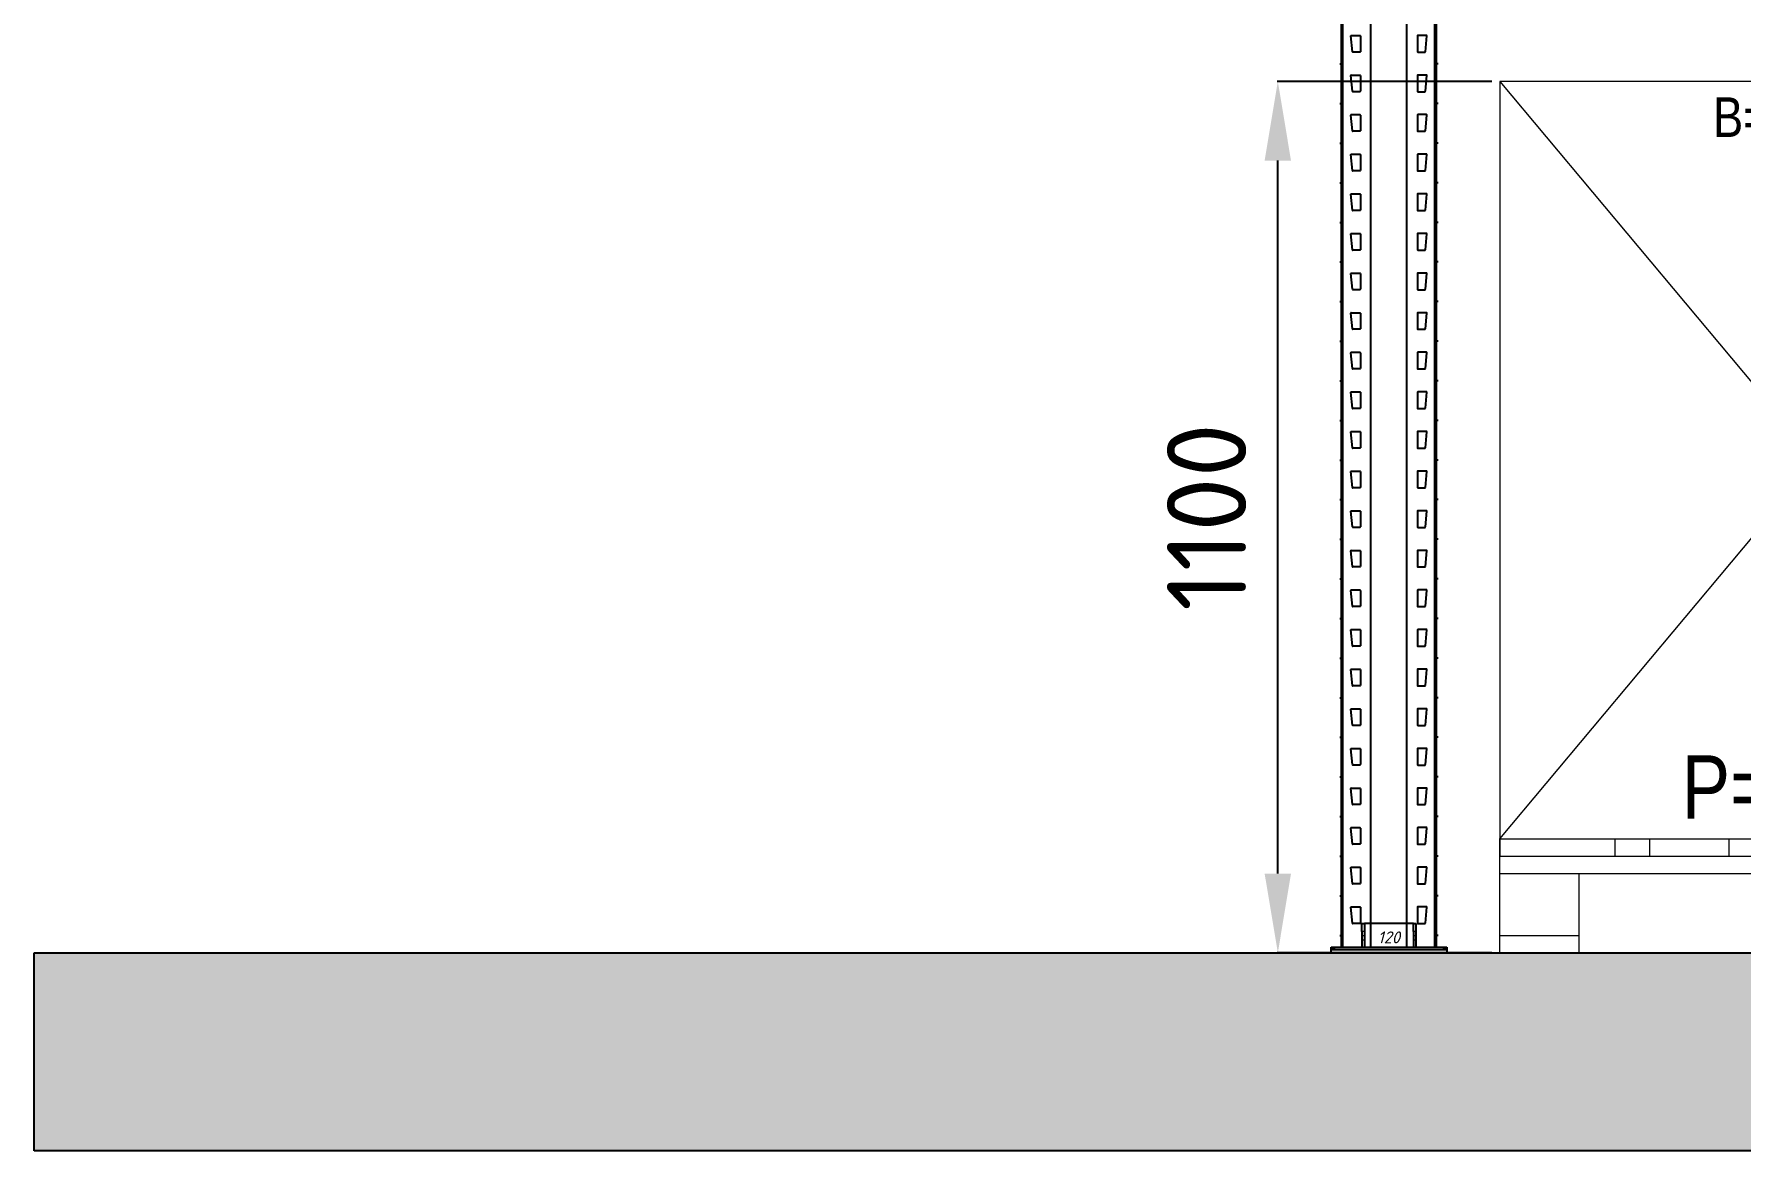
# Model space of a CAD drawing. Header units: millimetres. Extents: x 2140 to 223837, y 2113 to 170313.
# Drawn here: x 188121 to 190275, y 109472 to 110882 of the extents above; entities that cross this region are included whole.
import ezdxf

# ---------------------------------------------------------------- set-up
doc = ezdxf.new("R2010")
doc.units = ezdxf.units.MM
doc.layers.add('0_ANNOT_Dimensions', color=7, linetype='Continuous')
doc.layers.add('2.Стойка', color=7, linetype='Continuous')
for name, color, linetype, lineweight in [('20.Груз', 7, 'Continuous', 0), ('25.Размера', 7, 'Continuous', 0), ('37.Паллеты', 32, 'Continuous', 0), ('7.Поддон', 32, 'Continuous', 0)]:
    doc.layers.add(name, color=color, linetype=linetype, lineweight=lineweight)
doc.styles.add('Arial Narrow', font='ARIALN.TTF')
doc.styles.add('GOST', font='isocpeur.ttf')
doc.styles.get("Standard").update_dxf_attribs({"font": 'isocpeur.ttf'})
doc.styles.add('Курсив', font='isocpeui.ttf')
doc.dimstyles.new('100', dxfattribs={"dimtxt": 100, "dimasz": 100, "dimexe": 1, "dimexo": 10, "dimgap": 40, "dimtad": 1, "dimdec": 0, "dimzin": 0, "dimdsep": 46, "dimtxsty": 'Standard', "dimcen": 0.09, "dimadec": 0, "dimazin": 0, "dimtfac": 1, "dimtdec": 0, "dimtofl": 0, "dimtmove": 0, "dimatfit": 3, "dimfxl": 1, "dimtolj": 1, "dimtzin": 0, "dimarcsym": 0})
doc.dimstyles.new('80', dxfattribs={"dimtxt": 80, "dimasz": 80, "dimexe": 0.18, "dimexo": 0, "dimgap": 20, "dimtad": 1, "dimdec": 0, "dimzin": 0, "dimdsep": 46, "dimtxsty": 'Курсив', "dimcen": 0.09, "dimadec": 0, "dimazin": 0, "dimtfac": 1, "dimtdec": 0, "dimtofl": 0, "dimtmove": 0, "dimatfit": 3, "dimfxl": 0.18, "dimtolj": 1, "dimtzin": 0, "dimarcsym": 0})
doc.dimstyles.new('blok40', dxfattribs={"dimtxt": 40, "dimasz": 80, "dimexe": 0.18, "dimexo": 0, "dimgap": 5, "dimtad": 1, "dimtoh": 1, "dimdec": 0, "dimzin": 0, "dimdsep": 46, "dimtxsty": 'GOST', "dimblk": 'NONE', "dimcen": 0.09, "dimse1": 1, "dimse2": 1, "dimsd1": 1, "dimsd2": 1, "dimadec": 0, "dimazin": 0, "dimtfac": 1, "dimtdec": 0, "dimtofl": 0, "dimtmove": 0, "dimatfit": 2, "dimldrblk": 'NONE', "dimfxl": 0.18, "dimtolj": 1, "dimtzin": 0, "dimarcsym": 0})
doc.dimstyles.new('Рзм блок', dxfattribs={"dimtxt": 40, "dimasz": 80, "dimexe": 0.18, "dimexo": 0, "dimgap": 5, "dimtad": 1, "dimtoh": 1, "dimdec": 0, "dimzin": 0, "dimdsep": 46, "dimtxsty": 'Курсив', "dimblk": 'NONE', "dimcen": 0.09, "dimse1": 1, "dimse2": 1, "dimsd1": 1, "dimsd2": 1, "dimadec": 0, "dimazin": 0, "dimtfac": 1, "dimtdec": 0, "dimtofl": 0, "dimtmove": 0, "dimatfit": 2, "dimldrblk": 'NONE', "dimfxl": 0.18, "dimtolj": 1, "dimtzin": 0, "dimarcsym": 0})

# ---------------------------------------------------------------- blocks, each defined once
blk = doc.blocks.new('*D492')
at = {"layer": 'Defpoints', "color": 0, "linetype": 'ByBlock', "transparency": 16777216}
for p in [(-120, 12200), (0, 12200), (0, 0)]:
    blk.add_point(p, dxfattribs=at)
at = {"color": 0, "linetype": 'ByBlock', "transparency": 16777216, "insert": (-132.5, 12150), "char_height": 15, "attachment_point": 5, "rotation": 90, "style": 'Курсив'}
blk.add_mtext('\\A1;12200', dxfattribs=at)
blk = doc.blocks.new('_None')
blk = doc.blocks.new('*D493')
at = {"layer": 'Defpoints', "color": 0, "linetype": 'ByBlock', "transparency": 16777216}
for p in [(-120, 0), (-120, 0), (0, 0)]:
    blk.add_point(p, dxfattribs=at)
at = {"color": 0, "linetype": 'ByBlock', "transparency": 16777216, "insert": (-60, 12.5), "char_height": 15, "attachment_point": 5, "style": 'Курсив'}
blk.add_mtext('\\A1;120', dxfattribs=at)
blk = doc.blocks.new('поддон')
at = {"layer": '7.Поддон', "color": 0, "linetype": 'ByBlock'}
for p, q in [((0, 0), (0, 144)), ((0, 144), (0, 122)), ((0, 144), (145, 144)), ((145, 144), (145, 122)), ((189, 144), (289, 144)), ((189, 144), (189, 122)), ((289, 144), (289, 122)), ((327.5, 122), (327.5, 144)), ((327.5, 144), (472.5, 144)), ((472.5, 144), (472.5, 122)), ((611, 144), (511, 144)), ((511, 144), (511, 122)), ((611, 144), (611, 122)), ((800, 144), (655, 144)), ((655, 144), (655, 122)), ((800, 144), (800, 0)), ((0, 122), (800, 122)), ((0, 100), (800, 100)), ((100, 0), (100, 100)), ((327.5, 0), (327.5, 100)), ((472.5, 0), (472.5, 100)), ((700, 0), (700, 100)), ((0, 22), (100, 22)), ((327.5, 22), (472.5, 22)), ((700, 22), (800, 22)), ((0, 0), (100, 0)), ((400, 0), (327.5, 0)), ((400, 0), (472.5, 0)), ((800, 0), (700, 0))]:
    blk.add_line(p, q, dxfattribs=at)
blk = doc.blocks.new('*D1165')
at = {"layer": 'Defpoints', "color": 0, "linetype": 'ByBlock', "transparency": 16777216}
for p in [(475, 500, 0), (475, 0, 0), (475, 0)]:
    blk.add_point(p, dxfattribs=at)
at = {"layer": '25.Размера', "color": 0, "linetype": 'ByBlock', "transparency": 16777216, "insert": (475, 208.6), "char_height": 80, "attachment_point": 5, "style": 'Arial Narrow'}
blk.add_mtext('\\A1;Р=500кг', dxfattribs=at)
blk = doc.blocks.new('*D1152')
at = {"layer": 'Defpoints', "color": 0, "linetype": 'ByBlock', "transparency": 16777216}
for p in [(75, 1100), (875, 1100), (875, 1100)]:
    blk.add_point(p, dxfattribs=at)
at = {"layer": '25.Размера', "color": 0, "linetype": 'ByBlock', "transparency": 16777216, "insert": (475, 1054.5), "char_height": 50, "attachment_point": 5, "style": 'Arial Narrow'}
blk.add_mtext('\\A1;В=800 мм', dxfattribs=at)
blk = doc.blocks.new('*U1210')
at = {"linetype": 'ByBlock', "ltscale": 300}
h = blk.add_hatch(dxfattribs=at)
h.set_pattern_fill('AR-SAND', color=256, scale=50, style=0)
h.set_pattern_definition([(37.5, (-941512.64, 840980.66), (-3.149668, 96.3411885), [0, -76, 0, -85, 0, -81.25]), (7.5, (-941512.64, 840980.66), (88.488835, 141.107303), [0, -41, 0, -68.5, 0, -26.25]), (327.5, (-941574.14, 840980.66), (155.707093, 0.2829527), [0, -25, 0, -90, 0, -117.5]), (317.5, (-941574.14, 840980.66), (150.30633, 43.883778), [0, -12.5, 0, -59, 0, -67.5])])
h.paths.add_polyline_path([(0, 0), (35715.7, 0), (35715.7, -250), (0, -250)])
blk.add_lwpolyline([(0, 0), (35715.7, 0), (35715.7, -250), (0, -250)], close=True, dxfattribs=at)
blk = doc.blocks.new('*D1154')
at = {"layer": '0_ANNOT_Dimensions', "color": 0, "lineweight": -2, "transparency": 16777216}
for p, q in [((189961, 110822.5), (189689.8, 110822.5)), ((189690.8, 109822.5), (189690.8, 110722.5)), ((189961, 109722.5), (189689.8, 109722.5))]:
    blk.add_line(p, q, dxfattribs=at)
at = {"layer": '0_ANNOT_Dimensions', "color": 0, "transparency": 16777216}
for points in [[(189674.1, 110722.5), (189707.4, 110722.5), (189690.8, 110822.5)], [(189674.1, 109822.5), (189707.4, 109822.5), (189690.8, 109722.5)]]:
    blk.add_solid(points, dxfattribs=at)
at = {"layer": 'Defpoints', "color": 0, "transparency": 16777216}
for p in [(189690.8, 110822.5), (189971, 110822.5), (189971, 109722.5)]:
    blk.add_point(p, dxfattribs=at)
at = {"layer": '0_ANNOT_Dimensions', "color": 0, "transparency": 16777216, "insert": (189600.8, 110272.5), "char_height": 100, "attachment_point": 5, "rotation": 90}
blk.add_mtext('\\A1;1100', dxfattribs=at)
blk = doc.blocks.new('*U491')
at = {"color": 0, "linetype": 'Continuous', "lineweight": 25}
for p, q in [((-94, 30), (-91, 30)), ((-94, 20), (-94, 30)), ((-91, 30), (-91, 20)), ((-88, 30), (-91, 30)), ((-32, 30), (-88, 30)), ((-29, 30), (-32, 30)), ((-29, 30), (-26, 30)), ((-29, 20), (-29, 30)), ((-26, 30), (-26, 20)), ((-133, -3), (-133, 0)), ((-133, 0), (-128, 0)), ((-128, 0), (8, 0)), ((-94, 20), (-94, 0)), ((-91, 20), (-91, 0)), ((-29, 20), (-29, 0)), ((-26, 20), (-26, 0)), ((8, 0), (13, 0)), ((13, 0), (13, -3)), ((-128, -3), (-133, -3)), ((-128, -3), (8, -3)), ((13, -3), (8, -3))]:
    blk.add_line(p, q, dxfattribs=at)
at = {"color": 0, "linetype": 'ByBlock'}
blk.add_lwpolyline([(-133, -3), (13, -3), (13, -7), (-133, -7)], close=True, dxfattribs=at)
at = {"layer": '2.Стойка', "color": 0, "linetype": 'ByBlock'}
for p, q in [((-120, 0), (-120, 12200)), ((-118, 0), (-118, 12200)), ((-82.7, 0), (-82.7, 12200)), ((-37.3, 0), (-37.3, 12200)), ((-2, 0), (-2, 12200)), ((0, 0), (0, 12200)), ((-106.1, 1130.5), (-108, 1150.5)), ((-107.5, 1151), (-96.5, 1151)), ((-96, 1150.5), (-96, 1130.5)), ((-24, 1150.5), (-24, 1130.5)), ((-12.5, 1151), (-23.5, 1151)), ((-13.9, 1130.5), (-12, 1150.5)), ((-120, 1120.5), (-118, 1120.5)), ((-96.5, 1130), (-105.6, 1130)), ((-23.5, 1130), (-14.4, 1130)), ((0, 1120.5), (-2, 1120.5)), ((-122, 1115), (-118, 1115)), ((-120, 1109.5), (-118, 1109.5)), ((-106.1, 1080.5), (-108, 1100.5)), ((-107.5, 1101), (-96.5, 1101)), ((-96, 1100.5), (-96, 1080.5)), ((-24, 1100.5), (-24, 1080.5)), ((-12.5, 1101), (-23.5, 1101)), ((-13.9, 1080.5), (-12, 1100.5)), ((2, 1115), (-2, 1115)), ((0, 1109.5), (-2, 1109.5)), ((-96.5, 1080), (-105.6, 1080)), ((-23.5, 1080), (-14.4, 1080)), ((-122, 1065), (-118, 1065)), ((-120, 1070.5), (-118, 1070.5)), ((-120, 1059.5), (-118, 1059.5)), ((0, 1070.5), (-2, 1070.5)), ((2, 1065), (-2, 1065)), ((0, 1059.5), (-2, 1059.5)), ((-106.1, 1030.5), (-108, 1050.5)), ((-107.5, 1051), (-96.5, 1051)), ((-96, 1050.5), (-96, 1030.5)), ((-24, 1050.5), (-24, 1030.5)), ((-12.5, 1051), (-23.5, 1051)), ((-13.9, 1030.5), (-12, 1050.5)), ((-122, 1015), (-118, 1015)), ((-120, 1020.5), (-118, 1020.5)), ((-96.5, 1030), (-105.6, 1030)), ((-23.5, 1030), (-14.4, 1030)), ((0, 1020.5), (-2, 1020.5)), ((2, 1015), (-2, 1015)), ((-120, 1009.5), (-118, 1009.5)), ((-106.1, 980.5), (-108, 1000.5)), ((-107.5, 1001), (-96.5, 1001)), ((-96, 1000.5), (-96, 980.5)), ((-24, 1000.5), (-24, 980.5)), ((-12.5, 1001), (-23.5, 1001)), ((-13.9, 980.5), (-12, 1000.5)), ((0, 1009.5), (-2, 1009.5)), ((-120, 970.5), (-118, 970.5)), ((-96.5, 980), (-105.6, 980)), ((-23.5, 980), (-14.4, 980)), ((0, 970.5), (-2, 970.5)), ((-122, 965), (-118, 965)), ((-120, 959.5), (-118, 959.5)), ((-106.1, 930.5), (-108, 950.5)), ((-107.5, 951), (-96.5, 951)), ((-96, 950.5), (-96, 930.5)), ((-24, 950.5), (-24, 930.5)), ((-12.5, 951), (-23.5, 951)), ((-13.9, 930.5), (-12, 950.5)), ((2, 965), (-2, 965)), ((0, 959.5), (-2, 959.5)), ((-96.5, 930), (-105.6, 930)), ((-23.5, 930), (-14.4, 930)), ((-122, 915), (-118, 915)), ((-120, 920.5), (-118, 920.5)), ((-120, 909.5), (-118, 909.5)), ((0, 920.5), (-2, 920.5)), ((2, 915), (-2, 915)), ((0, 909.5), (-2, 909.5)), ((-106.1, 880.5), (-108, 900.5)), ((-107.5, 901), (-96.5, 901)), ((-96, 900.5), (-96, 880.5)), ((-24, 900.5), (-24, 880.5)), ((-12.5, 901), (-23.5, 901)), ((-13.9, 880.5), (-12, 900.5)), ((-122, 865), (-118, 865)), ((-120, 870.5), (-118, 870.5)), ((-96.5, 880), (-105.6, 880)), ((-23.5, 880), (-14.4, 880)), ((0, 870.5), (-2, 870.5)), ((2, 865), (-2, 865)), ((-120, 859.5), (-118, 859.5)), ((-106.1, 830.5), (-108, 850.5)), ((-107.5, 851), (-96.5, 851)), ((-96, 850.5), (-96, 830.5)), ((-24, 850.5), (-24, 830.5)), ((-12.5, 851), (-23.5, 851)), ((-13.9, 830.5), (-12, 850.5)), ((0, 859.5), (-2, 859.5)), ((-120, 820.5), (-118, 820.5)), ((-96.5, 830), (-105.6, 830)), ((-23.5, 830), (-14.4, 830)), ((0, 820.5), (-2, 820.5)), ((-122, 815), (-118, 815)), ((-120, 809.5), (-118, 809.5)), ((-106.1, 780.5), (-108, 800.5)), ((-107.5, 801), (-96.5, 801)), ((-96, 800.5), (-96, 780.5)), ((-24, 800.5), (-24, 780.5)), ((-12.5, 801), (-23.5, 801)), ((-13.9, 780.5), (-12, 800.5)), ((2, 815), (-2, 815)), ((0, 809.5), (-2, 809.5)), ((-96.5, 780), (-105.6, 780)), ((-23.5, 780), (-14.4, 780)), ((-122, 765), (-118, 765)), ((-120, 770.5), (-118, 770.5)), ((-120, 759.5), (-118, 759.5)), ((0, 770.5), (-2, 770.5)), ((2, 765), (-2, 765)), ((0, 759.5), (-2, 759.5)), ((-106.1, 730.5), (-108, 750.5)), ((-107.5, 751), (-96.5, 751)), ((-96, 750.5), (-96, 730.5)), ((-24, 750.5), (-24, 730.5)), ((-12.5, 751), (-23.5, 751)), ((-13.9, 730.5), (-12, 750.5)), ((-122, 715), (-118, 715)), ((-120, 720.5), (-118, 720.5)), ((-96.5, 730), (-105.6, 730)), ((-23.5, 730), (-14.4, 730)), ((0, 720.5), (-2, 720.5)), ((2, 715), (-2, 715)), ((-120, 709.5), (-118, 709.5)), ((-106.1, 680.5), (-108, 700.5)), ((-107.5, 701), (-96.5, 701)), ((-96, 700.5), (-96, 680.5)), ((-24, 700.5), (-24, 680.5)), ((-12.5, 701), (-23.5, 701)), ((-13.9, 680.5), (-12, 700.5)), ((0, 709.5), (-2, 709.5)), ((-120, 670.5), (-118, 670.5)), ((-96.5, 680), (-105.6, 680)), ((-23.5, 680), (-14.4, 680)), ((0, 670.5), (-2, 670.5)), ((-122, 665), (-118, 665)), ((-120, 659.5), (-118, 659.5)), ((-106.1, 630.5), (-108, 650.5)), ((-107.5, 651), (-96.5, 651)), ((-96, 650.5), (-96, 630.5)), ((-24, 650.5), (-24, 630.5)), ((-12.5, 651), (-23.5, 651)), ((-13.9, 630.5), (-12, 650.5)), ((2, 665), (-2, 665)), ((0, 659.5), (-2, 659.5)), ((-96.5, 630), (-105.6, 630)), ((-23.5, 630), (-14.4, 630)), ((-122, 615), (-118, 615)), ((-120, 620.5), (-118, 620.5)), ((-120, 609.5), (-118, 609.5)), ((0, 620.5), (-2, 620.5)), ((2, 615), (-2, 615)), ((0, 609.5), (-2, 609.5)), ((-106.1, 580.5), (-108, 600.5)), ((-107.5, 601), (-96.5, 601)), ((-96, 600.5), (-96, 580.5)), ((-24, 600.5), (-24, 580.5)), ((-12.5, 601), (-23.5, 601)), ((-13.9, 580.5), (-12, 600.5)), ((-122, 565), (-118, 565)), ((-120, 570.5), (-118, 570.5)), ((-96.5, 580), (-105.6, 580)), ((-23.5, 580), (-14.4, 580)), ((0, 570.5), (-2, 570.5)), ((2, 565), (-2, 565)), ((-120, 559.5), (-118, 559.5)), ((-106.1, 530.5), (-108, 550.5)), ((-107.5, 551), (-96.5, 551)), ((-96, 550.5), (-96, 530.5)), ((-24, 550.5), (-24, 530.5)), ((-12.5, 551), (-23.5, 551)), ((-13.9, 530.5), (-12, 550.5)), ((0, 559.5), (-2, 559.5)), ((-120, 520.5), (-118, 520.5)), ((-96.5, 530), (-105.6, 530)), ((-23.5, 530), (-14.4, 530)), ((0, 520.5), (-2, 520.5)), ((-122, 515), (-118, 515)), ((-120, 509.5), (-118, 509.5)), ((-106.1, 480.5), (-108, 500.5)), ((-107.5, 501), (-96.5, 501)), ((-96, 500.5), (-96, 480.5)), ((-24, 500.5), (-24, 480.5)), ((-12.5, 501), (-23.5, 501)), ((-13.9, 480.5), (-12, 500.5)), ((2, 515), (-2, 515)), ((0, 509.5), (-2, 509.5)), ((-96.5, 480), (-105.6, 480)), ((-23.5, 480), (-14.4, 480)), ((-122, 465), (-118, 465)), ((-120, 470.5), (-118, 470.5)), ((-120, 459.5), (-118, 459.5)), ((0, 470.5), (-2, 470.5)), ((2, 465), (-2, 465)), ((0, 459.5), (-2, 459.5)), ((-106.1, 430.5), (-108, 450.5)), ((-107.5, 451), (-96.5, 451)), ((-96, 450.5), (-96, 430.5)), ((-24, 450.5), (-24, 430.5)), ((-12.5, 451), (-23.5, 451)), ((-13.9, 430.5), (-12, 450.5)), ((-122, 415), (-118, 415)), ((-120, 420.5), (-118, 420.5)), ((-120, 409.5), (-118, 409.5)), ((-96.5, 430), (-105.6, 430)), ((-23.5, 430), (-14.4, 430)), ((0, 420.5), (-2, 420.5)), ((2, 415), (-2, 415)), ((0, 409.5), (-2, 409.5)), ((-106.1, 380.5), (-108, 400.5)), ((-107.5, 401), (-96.5, 401)), ((-96, 400.5), (-96, 380.5)), ((-24, 400.5), (-24, 380.5)), ((-12.5, 401), (-23.5, 401)), ((-13.9, 380.5), (-12, 400.5)), ((-120, 370.5), (-118, 370.5)), ((-96.5, 380), (-105.6, 380)), ((-23.5, 380), (-14.4, 380)), ((0, 370.5), (-2, 370.5)), ((-122, 365), (-118, 365)), ((-120, 359.5), (-118, 359.5)), ((-106.1, 330.5), (-108, 350.5)), ((-107.5, 351), (-96.5, 351)), ((-96, 350.5), (-96, 330.5)), ((-24, 350.5), (-24, 330.5)), ((-12.5, 351), (-23.5, 351)), ((-13.9, 330.5), (-12, 350.5)), ((2, 365), (-2, 365)), ((0, 359.5), (-2, 359.5)), ((-96.5, 330), (-105.6, 330)), ((-23.5, 330), (-14.4, 330)), ((-122, 315), (-118, 315)), ((-120, 320.5), (-118, 320.5)), ((-120, 309.5), (-118, 309.5)), ((0, 320.5), (-2, 320.5)), ((2, 315), (-2, 315)), ((0, 309.5), (-2, 309.5)), ((-106.1, 280.5), (-108, 300.5)), ((-107.5, 301), (-96.5, 301)), ((-96, 300.5), (-96, 280.5)), ((-24, 300.5), (-24, 280.5)), ((-12.5, 301), (-23.5, 301)), ((-13.9, 280.5), (-12, 300.5)), ((-122, 265), (-118, 265)), ((-120, 270.5), (-118, 270.5)), ((-120, 259.5), (-118, 259.5)), ((-96.5, 280), (-105.6, 280)), ((-23.5, 280), (-14.4, 280)), ((0, 270.5), (-2, 270.5)), ((2, 265), (-2, 265)), ((0, 259.5), (-2, 259.5)), ((-106.1, 230.5), (-108, 250.5)), ((-107.5, 251), (-96.5, 251)), ((-96, 250.5), (-96, 230.5)), ((-24, 250.5), (-24, 230.5)), ((-12.5, 251), (-23.5, 251)), ((-13.9, 230.5), (-12, 250.5)), ((-120, 220.5), (-118, 220.5)), ((-96.5, 230), (-105.6, 230)), ((-23.5, 230), (-14.4, 230)), ((0, 220.5), (-2, 220.5)), ((-122, 215), (-118, 215)), ((-120, 209.5), (-118, 209.5)), ((-106.1, 180.5), (-108, 200.5)), ((-107.5, 201), (-96.5, 201)), ((-96, 200.5), (-96, 180.5)), ((-24, 200.5), (-24, 180.5)), ((-12.5, 201), (-23.5, 201)), ((-13.9, 180.5), (-12, 200.5)), ((2, 215), (-2, 215)), ((0, 209.5), (-2, 209.5)), ((-96.5, 180), (-105.6, 180)), ((-23.5, 180), (-14.4, 180)), ((-122, 165), (-118, 165)), ((-120, 170.5), (-118, 170.5)), ((-120, 159.5), (-118, 159.5)), ((-107.5, 151), (-96.5, 151)), ((-12.5, 151), (-23.5, 151)), ((0, 170.5), (-2, 170.5)), ((2, 165), (-2, 165)), ((0, 159.5), (-2, 159.5)), ((-106.1, 130.5), (-108, 150.5)), ((-96.5, 130), (-105.6, 130)), ((-96, 150.5), (-96, 130.5)), ((-24, 150.5), (-24, 130.5)), ((-23.5, 130), (-14.4, 130)), ((-13.9, 130.5), (-12, 150.5)), ((-122, 115), (-118, 115)), ((-120, 120.5), (-118, 120.5)), ((-120, 109.5), (-118, 109.5)), ((0, 120.5), (-2, 120.5)), ((2, 115), (-2, 115)), ((0, 109.5), (-2, 109.5)), ((-106.1, 80.5), (-108, 100.5)), ((-107.5, 101), (-96.5, 101)), ((-96, 100.5), (-96, 80.5)), ((-24, 100.5), (-24, 80.5)), ((-12.5, 101), (-23.5, 101)), ((-13.9, 80.5), (-12, 100.5)), ((-122, 65), (-118, 65)), ((-120, 70.5), (-118, 70.5)), ((-96.5, 80), (-105.6, 80)), ((-23.5, 80), (-14.4, 80)), ((0, 70.5), (-2, 70.5)), ((2, 65), (-2, 65)), ((-120, 59.5), (-118, 59.5)), ((-106.1, 30.5), (-108, 50.5)), ((-107.5, 51), (-96.5, 51)), ((-96, 50.5), (-96, 30.5)), ((-24, 50.5), (-24, 30.5)), ((-12.5, 51), (-23.5, 51)), ((-13.9, 30.5), (-12, 50.5)), ((0, 59.5), (-2, 59.5)), ((-96.5, 30), (-105.6, 30)), ((-23.5, 30), (-14.4, 30)), ((-122, 15), (-118, 15)), ((-120, 20.5), (-118, 20.5)), ((-120, 9.5), (-118, 9.5)), ((0, 20.5), (-2, 20.5)), ((2, 15), (-2, 15)), ((0, 9.5), (-2, 9.5))]:
    blk.add_line(p, q, dxfattribs=at)
for centre, start, end in [((-107.5, 1150.5), 90, 185.4403), ((-96.5, 1150.5), 0, 90), ((-23.5, 1150.5), 90, 180), ((-12.5, 1150.5), 354.5597, 90), ((-105.6, 1130.5), 185.4403, 270), ((-96.5, 1130.5), 270, 0), ((-23.5, 1130.5), 180, 270), ((-14.4, 1130.5), 270, 354.5597), ((-107.5, 1100.5), 90, 185.4403), ((-96.5, 1100.5), 0, 90), ((-23.5, 1100.5), 90, 180), ((-12.5, 1100.5), 354.5597, 90), ((-105.6, 1080.5), 185.4403, 270), ((-96.5, 1080.5), 270, 0), ((-23.5, 1080.5), 180, 270), ((-14.4, 1080.5), 270, 354.5597), ((-107.5, 1050.5), 90, 185.4403), ((-96.5, 1050.5), 0, 90), ((-23.5, 1050.5), 90, 180), ((-12.5, 1050.5), 354.5597, 90), ((-105.6, 1030.5), 185.4403, 270), ((-96.5, 1030.5), 270, 0), ((-23.5, 1030.5), 180, 270), ((-14.4, 1030.5), 270, 354.5597), ((-107.5, 1000.5), 90, 185.4403), ((-96.5, 1000.5), 0, 90), ((-23.5, 1000.5), 90, 180), ((-12.5, 1000.5), 354.5597, 90), ((-105.6, 980.5), 185.4403, 270), ((-96.5, 980.5), 270, 0), ((-23.5, 980.5), 180, 270), ((-14.4, 980.5), 270, 354.5597), ((-107.5, 950.5), 90, 185.4403), ((-96.5, 950.5), 0, 90), ((-23.5, 950.5), 90, 180), ((-12.5, 950.5), 354.5597, 90), ((-105.6, 930.5), 185.4403, 270), ((-96.5, 930.5), 270, 0), ((-23.5, 930.5), 180, 270), ((-14.4, 930.5), 270, 354.5597), ((-107.5, 900.5), 90, 185.4403), ((-96.5, 900.5), 0, 90), ((-23.5, 900.5), 90, 180), ((-12.5, 900.5), 354.5597, 90), ((-105.6, 880.5), 185.4403, 270), ((-96.5, 880.5), 270, 0), ((-23.5, 880.5), 180, 270), ((-14.4, 880.5), 270, 354.5597), ((-107.5, 850.5), 90, 185.4403), ((-96.5, 850.5), 0, 90), ((-23.5, 850.5), 90, 180), ((-12.5, 850.5), 354.5597, 90), ((-105.6, 830.5), 185.4403, 270), ((-96.5, 830.5), 270, 0), ((-23.5, 830.5), 180, 270), ((-14.4, 830.5), 270, 354.5597), ((-107.5, 800.5), 90, 185.4403), ((-96.5, 800.5), 0, 90), ((-23.5, 800.5), 90, 180), ((-12.5, 800.5), 354.5597, 90), ((-105.6, 780.5), 185.4403, 270), ((-96.5, 780.5), 270, 0), ((-23.5, 780.5), 180, 270), ((-14.4, 780.5), 270, 354.5597), ((-107.5, 750.5), 90, 185.4403), ((-96.5, 750.5), 0, 90), ((-23.5, 750.5), 90, 180), ((-12.5, 750.5), 354.5597, 90), ((-105.6, 730.5), 185.4403, 270), ((-96.5, 730.5), 270, 0), ((-23.5, 730.5), 180, 270), ((-14.4, 730.5), 270, 354.5597), ((-107.5, 700.5), 90, 185.4403), ((-96.5, 700.5), 0, 90), ((-23.5, 700.5), 90, 180), ((-12.5, 700.5), 354.5597, 90), ((-105.6, 680.5), 185.4403, 270), ((-96.5, 680.5), 270, 0), ((-23.5, 680.5), 180, 270), ((-14.4, 680.5), 270, 354.5597), ((-107.5, 650.5), 90, 185.4403), ((-96.5, 650.5), 0, 90), ((-23.5, 650.5), 90, 180), ((-12.5, 650.5), 354.5597, 90), ((-105.6, 630.5), 185.4403, 270), ((-96.5, 630.5), 270, 0), ((-23.5, 630.5), 180, 270), ((-14.4, 630.5), 270, 354.5597), ((-107.5, 600.5), 90, 185.4403), ((-96.5, 600.5), 0, 90), ((-23.5, 600.5), 90, 180), ((-12.5, 600.5), 354.5597, 90), ((-105.6, 580.5), 185.4403, 270), ((-96.5, 580.5), 270, 0), ((-23.5, 580.5), 180, 270), ((-14.4, 580.5), 270, 354.5597), ((-107.5, 550.5), 90, 185.4403), ((-96.5, 550.5), 0, 90), ((-23.5, 550.5), 90, 180), ((-12.5, 550.5), 354.5597, 90), ((-105.6, 530.5), 185.4403, 270), ((-96.5, 530.5), 270, 0), ((-23.5, 530.5), 180, 270), ((-14.4, 530.5), 270, 354.5597), ((-107.5, 500.5), 90, 185.4403), ((-96.5, 500.5), 0, 90), ((-23.5, 500.5), 90, 180), ((-12.5, 500.5), 354.5597, 90), ((-105.6, 480.5), 185.4403, 270), ((-96.5, 480.5), 270, 0), ((-23.5, 480.5), 180, 270), ((-14.4, 480.5), 270, 354.5597), ((-107.5, 450.5), 90, 185.4403), ((-96.5, 450.5), 0, 90), ((-23.5, 450.5), 90, 180), ((-12.5, 450.5), 354.5597, 90), ((-105.6, 430.5), 185.4403, 270), ((-96.5, 430.5), 270, 0), ((-23.5, 430.5), 180, 270), ((-14.4, 430.5), 270, 354.5597), ((-107.5, 400.5), 90, 185.4403), ((-96.5, 400.5), 0, 90), ((-23.5, 400.5), 90, 180), ((-12.5, 400.5), 354.5597, 90), ((-105.6, 380.5), 185.4403, 270), ((-96.5, 380.5), 270, 0), ((-23.5, 380.5), 180, 270), ((-14.4, 380.5), 270, 354.5597), ((-107.5, 350.5), 90, 185.4403), ((-96.5, 350.5), 0, 90), ((-23.5, 350.5), 90, 180), ((-12.5, 350.5), 354.5597, 90), ((-105.6, 330.5), 185.4403, 270), ((-96.5, 330.5), 270, 0), ((-23.5, 330.5), 180, 270), ((-14.4, 330.5), 270, 354.5597), ((-107.5, 300.5), 90, 185.4403), ((-105.6, 280.5), 185.4403, 270), ((-96.5, 300.5), 0, 90), ((-96.5, 280.5), 270, 0), ((-23.5, 300.5), 90, 180), ((-23.5, 280.5), 180, 270), ((-14.4, 280.5), 270, 354.5597), ((-12.5, 300.5), 354.5597, 90), ((-107.5, 250.5), 90, 185.4403), ((-96.5, 250.5), 0, 90), ((-23.5, 250.5), 90, 180), ((-12.5, 250.5), 354.5597, 90), ((-105.6, 230.5), 185.4403, 270), ((-96.5, 230.5), 270, 0), ((-23.5, 230.5), 180, 270), ((-14.4, 230.5), 270, 354.5597), ((-107.5, 200.5), 90, 185.4403), ((-96.5, 200.5), 0, 90), ((-23.5, 200.5), 90, 180), ((-12.5, 200.5), 354.5597, 90), ((-105.6, 180.5), 185.4403, 270), ((-96.5, 180.5), 270, 0), ((-23.5, 180.5), 180, 270), ((-14.4, 180.5), 270, 354.5597), ((-107.5, 150.5), 90, 185.4403), ((-96.5, 150.5), 0, 90), ((-23.5, 150.5), 90, 180), ((-12.5, 150.5), 354.5597, 90), ((-105.6, 130.5), 185.4403, 270), ((-96.5, 130.5), 270, 0), ((-23.5, 130.5), 180, 270), ((-14.4, 130.5), 270, 354.5597), ((-107.5, 100.5), 90, 185.4403), ((-96.5, 100.5), 0, 90), ((-23.5, 100.5), 90, 180), ((-12.5, 100.5), 354.5597, 90), ((-105.6, 80.5), 185.4403, 270), ((-96.5, 80.5), 270, 0), ((-23.5, 80.5), 180, 270), ((-14.4, 80.5), 270, 354.5597), ((-107.5, 50.5), 90, 185.4403), ((-96.5, 50.5), 0, 90), ((-23.5, 50.5), 90, 180), ((-12.5, 50.5), 354.5597, 90), ((-105.6, 30.5), 185.4403, 270), ((-96.5, 30.5), 270, 0), ((-23.5, 30.5), 180, 270), ((-14.4, 30.5), 270, 354.5597)]:
    blk.add_arc(centre, 0.5, start, end, dxfattribs=at)
at = {"layer": '37.Паллеты', "color": 0}
for p, q in [((-95, 15), (-90, 15)), ((-94, 20.5), (-91, 20.5)), ((-94, 9.5), (-91, 9.5)), ((-30, 15), (-25, 15)), ((-29, 20.5), (-26, 20.5)), ((-29, 9.5), (-26, 9.5))]:
    blk.add_line(p, q, dxfattribs=at)
at = {"color": 252, "linetype": 'ByBlock', "true_color": 0x939598}
dim = blk.add_linear_dim(base=(-120, 12200), p1=(0, 0), p2=(0, 12200), angle=90, dimstyle='Рзм блок', override={"dimtxt": 15}, dxfattribs=at)
dim.commit()
dim.dimension.update_dxf_attribs({"geometry": '*D492', "text_midpoint": (-120, 12150), "dimtype": 160})
dim = blk.add_linear_dim(base=(-120, 0), p1=(0, 0), p2=(-120, 0), dimstyle='Рзм блок', override={"dimtxt": 15}, dxfattribs=at)
dim.commit()
dim.dimension.update_dxf_attribs({"geometry": '*D493', "text_midpoint": (-60, 12.5)})
blk = doc.blocks.new('*U1164')
at = {"layer": '20.Груз', "color": 0, "linetype": 'ByBlock'}
for p, q in [((75, 1100), (875, 144)), ((75, 144), (875, 1100))]:
    blk.add_line(p, q, dxfattribs=at)
blk.add_lwpolyline([(75, 144), (875, 144), (875, 1100), (75, 1100)], close=True, dxfattribs=at)
at = {"layer": '7.Поддон', "color": 0, "linetype": 'ByBlock'}
blk.add_blockref('поддон', (75, 0), dxfattribs=at)
at = {"layer": '25.Размера', "color": 0, "linetype": 'ByBlock'}
dim = blk.add_linear_dim(base=(875, 1100), p1=(75, 1100), p2=(875, 1100), text='В=<> мм', dimstyle='blok40', override={"dimtxt": 50, "dimgap": 20, "dimtad": 4, "dimtxsty": 'Arial Narrow'}, dxfattribs=at)
dim.commit()
dim.dimension.update_dxf_attribs({"geometry": '*D1152', "text_midpoint": (475, 1054.5)})
dim = blk.add_linear_dim(base=(475, 0, 0), p1=(475, 500), p2=(475, 0), angle=90, text='Р=<>кг', dimstyle='80', override={"dimtih": 1, "dimtxsty": 'Arial Narrow', "dimse1": 1, "dimse2": 1, "dimsd1": 1, "dimsd2": 1, "dimtmove": 2}, dxfattribs=at)
dim.commit()
dim.dimension.update_dxf_attribs({"geometry": '*D1165', "text_midpoint": (475, 208.6, 0), "dimtype": 160})

msp = doc.modelspace()

# ---------------------------------------------------------------- block references
at = {"color": 0, "lineweight": 0}
msp.add_blockref('*U1210', (188121, 109722.5), dxfattribs=at)
at = {"layer": '2.Стойка', "color": 0}
msp.add_blockref('*U491', (189891, 109729.5), dxfattribs=at)
at = {"layer": '37.Паллеты', "color": 1, "lineweight": 0}
msp.add_blockref('*U1164', (189896, 109722.5), dxfattribs=at)

# ---------------------------------------------------------------- dimensions: what is measured, and where the dimension line sits
at = {"layer": '0_ANNOT_Dimensions'}
dim = msp.add_linear_dim(base=(189690.8, 110822.5), p1=(189971, 109722.5), p2=(189971, 110822.5), angle=90, dimstyle='100', dxfattribs=at)
dim.commit()
dim.dimension.update_dxf_attribs({"geometry": '*D1154', "text_midpoint": (189600.8, 110272.5)})

doc.saveas('drawing.dxf')
